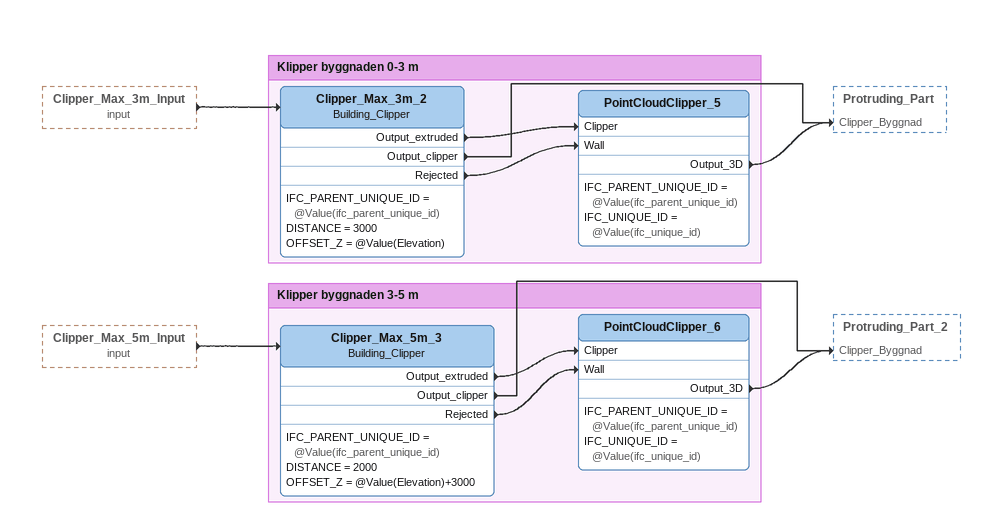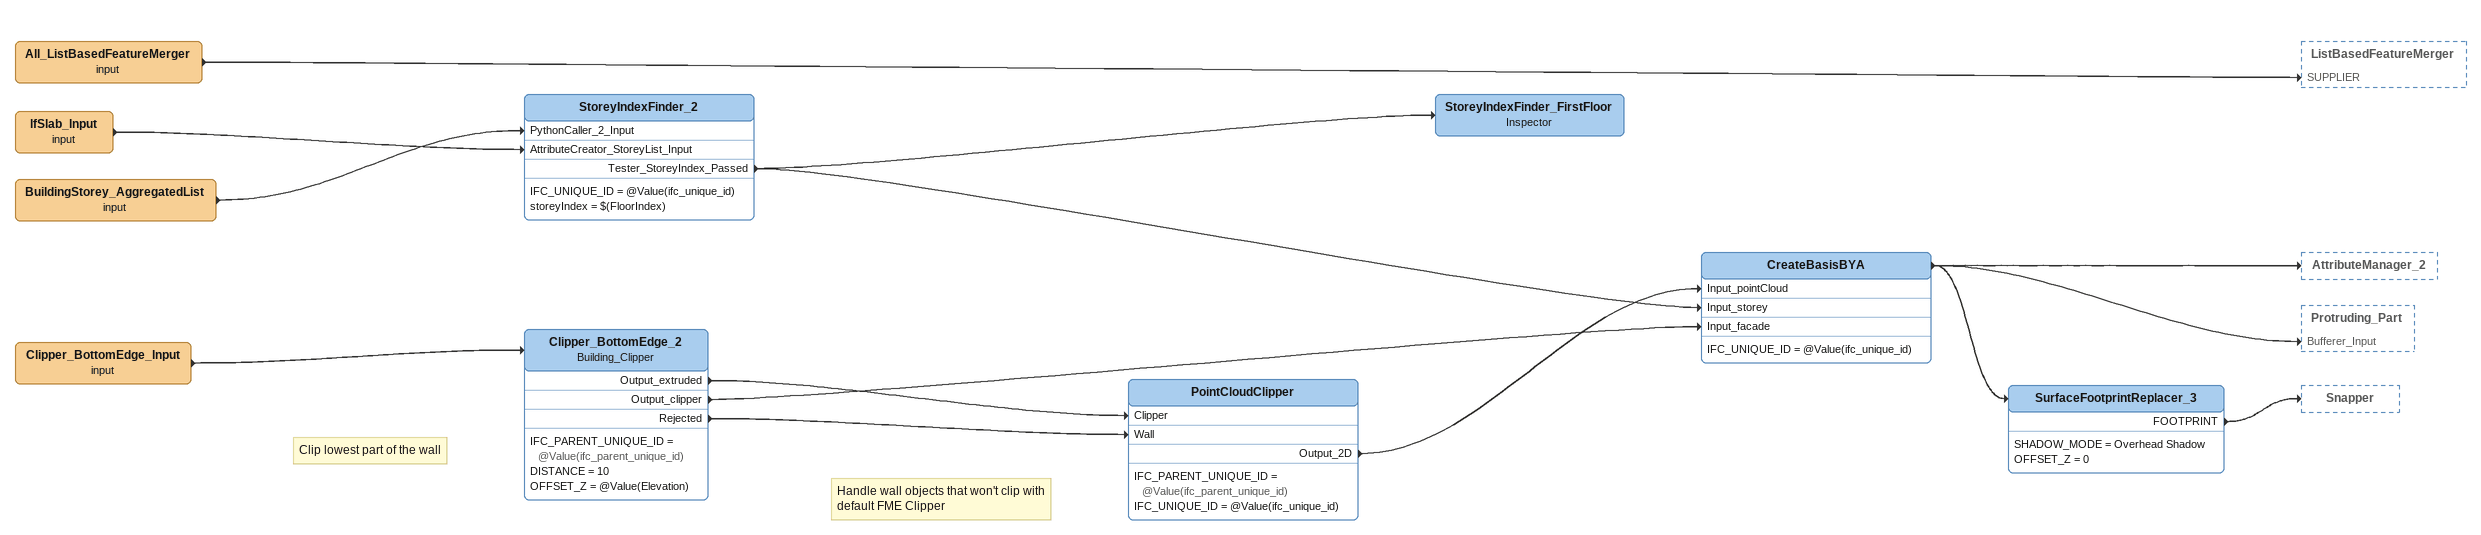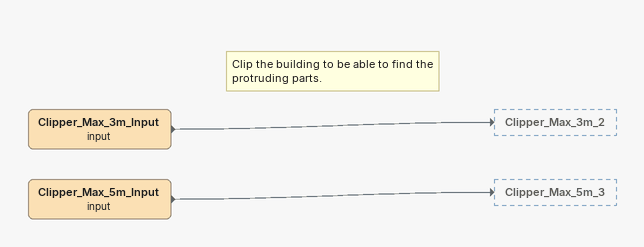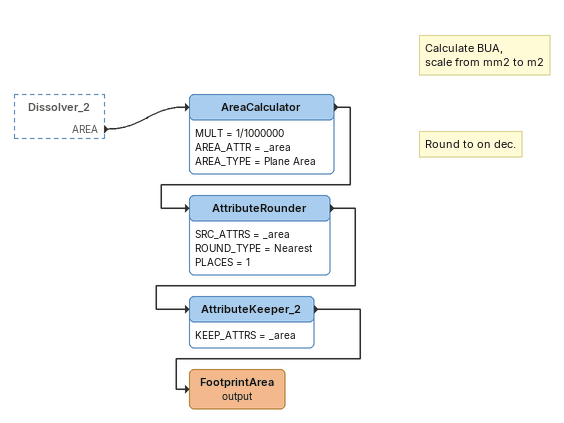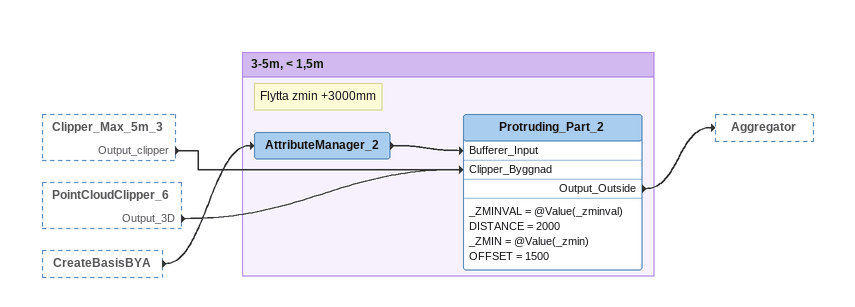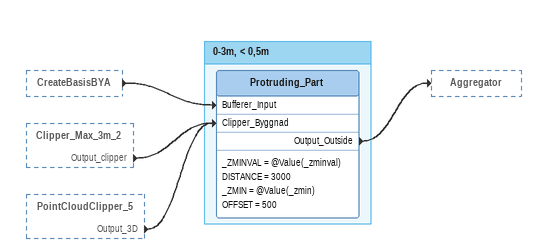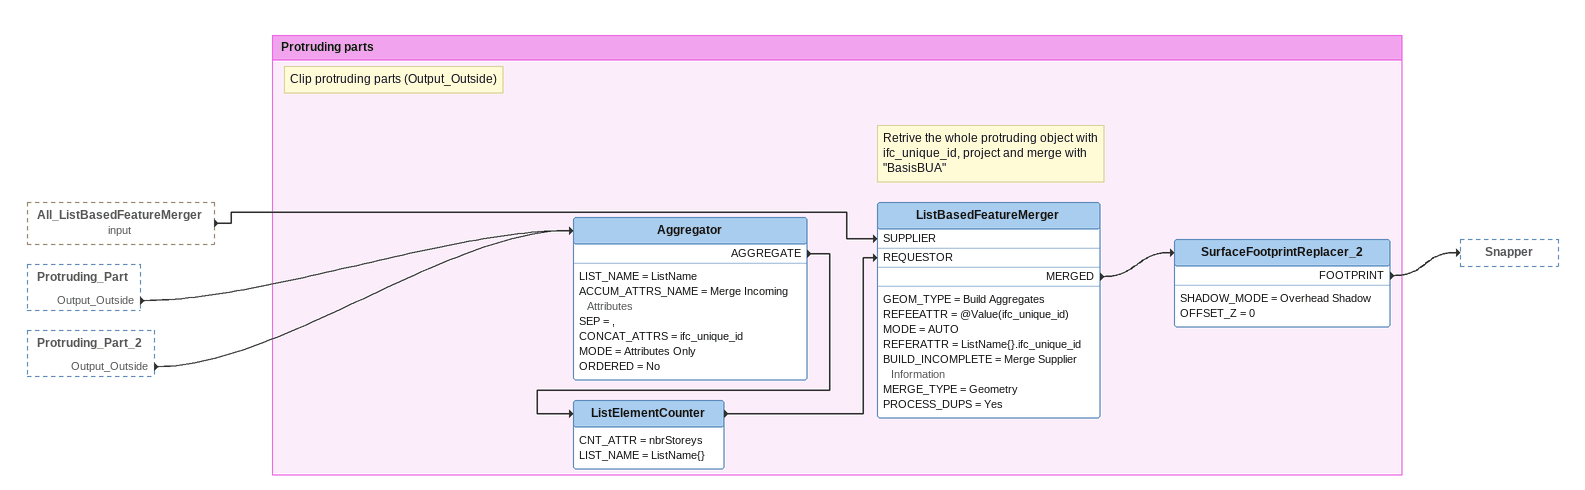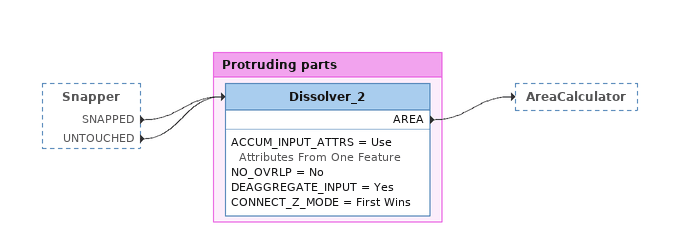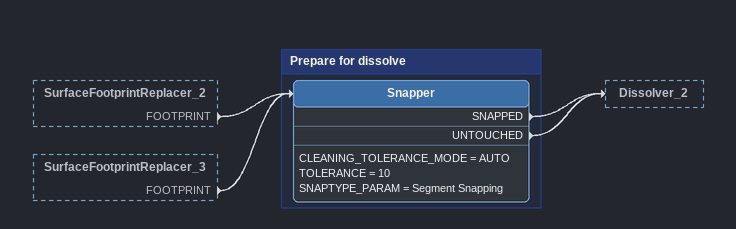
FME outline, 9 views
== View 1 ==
Clipper_Max_3m_Input (input) [outside]
    -> Clipper_Max_3m_2
Clipper_Max_5m_Input (input) [outside]
    -> Clipper_Max_5m_3

Bookmark: Klipper byggnaden 0-3 m
Clipper_Max_3m_2: Building_Clipper
    IFC_PARENT_UNIQUE_ID = @Value(ifc_parent_unique_id)
    DISTANCE = 3000
    OFFSET_Z = @Value(Elevation)
    Output_extruded -> PointCloudClipper_5 [Clipper]
    Output_clipper -> Protruding_Part [Clipper_Byggnad]
    Rejected -> PointCloudClipper_5 [Wall]
PointCloudClipper_5
    IFC_PARENT_UNIQUE_ID = @Value(ifc_parent_unique_id)
    IFC_UNIQUE_ID = @Value(ifc_unique_id)
    Output_3D -> Protruding_Part [Clipper_Byggnad]

Bookmark: Klipper byggnaden 3-5 m
Clipper_Max_5m_3: Building_Clipper
    IFC_PARENT_UNIQUE_ID = @Value(ifc_parent_unique_id)
    DISTANCE = 2000
    OFFSET_Z = @Value(Elevation)+3000
    Output_extruded -> PointCloudClipper_6 [Clipper]
    Output_clipper -> Protruding_Part_2 [Clipper_Byggnad]
    Rejected -> PointCloudClipper_6 [Wall]
PointCloudClipper_6
    IFC_PARENT_UNIQUE_ID = @Value(ifc_parent_unique_id)
    IFC_UNIQUE_ID = @Value(ifc_unique_id)
    Output_3D -> Protruding_Part_2 [Clipper_Byggnad]

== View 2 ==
All_ListBasedFeatureMerger (input)
    -> ListBasedFeatureMerger [SUPPLIER]
IfSlab_Input (input)
    -> StoreyIndexFinder_2 [AttributeCreator_StoreyList_Input]
BuildingStorey_AggregatedList (input)
    -> StoreyIndexFinder_2 [PythonCaller_2_Input]
StoreyIndexFinder_2
    IFC_UNIQUE_ID = @Value(ifc_unique_id)
    storeyIndex = $(FloorIndex)
    Tester_StoreyIndex_Passed -> CreateBasisBYA [Input_storey]
    Tester_StoreyIndex_Passed -> StoreyIndexFinder_FirstFloor
StoreyIndexFinder_FirstFloor: Inspector
Clipper_BottomEdge_Input (input)
    -> Clipper_BottomEdge_2
Note: Clip lowest part of the wall
Clipper_BottomEdge_2: Building_Clipper
    IFC_PARENT_UNIQUE_ID = @Value(ifc_parent_unique_id)
    DISTANCE = 10
    OFFSET_Z = @Value(Elevation)
    Output_extruded -> PointCloudClipper [Clipper]
    Output_clipper -> CreateBasisBYA [Input_facade]
    Rejected -> PointCloudClipper [Wall]
Note: Handle wall objects that won't clip with default FME Clipper
PointCloudClipper
    IFC_PARENT_UNIQUE_ID = @Value(ifc_parent_unique_id)
    IFC_UNIQUE_ID = @Value(ifc_unique_id)
    Output_2D -> CreateBasisBYA [Input_pointCloud]
CreateBasisBYA
    IFC_UNIQUE_ID = @Value(ifc_unique_id)
    -> AttributeManager_2
    -> Protruding_Part [Bufferer_Input]
    -> SurfaceFootprintReplacer_3
SurfaceFootprintReplacer_3
    SHADOW_MODE = Overhead Shadow
    OFFSET_Z = 0
    FOOTPRINT -> Snapper

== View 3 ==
Note: Clip the building to be able to find the protruding parts.
Clipper_Max_3m_Input (input)
    -> Clipper_Max_3m_2
Clipper_Max_5m_Input (input)
    -> Clipper_Max_5m_3

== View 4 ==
Dissolver_2 [outside]
    AREA -> AreaCalculator
Note: Calculate BUA, / scale from mm2 to m2
AreaCalculator
    MULT = 1/1000000
    AREA_ATTR = _area
    AREA_TYPE = Plane Area
    -> AttributeRounder
Note: Round to on dec.
AttributeRounder
    SRC_ATTRS = _area
    ROUND_TYPE = Nearest
    PLACES = 1
    -> AttributeKeeper_2
AttributeKeeper_2
    KEEP_ATTRS = _area
    -> FootprintArea (output)
FootprintArea (output)

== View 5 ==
Clipper_Max_5m_3 [outside]
    Output_clipper -> Protruding_Part_2 [Clipper_Byggnad]
PointCloudClipper_6 [outside]
    Output_3D -> Protruding_Part_2 [Clipper_Byggnad]
CreateBasisBYA [outside]
    -> AttributeManager_2

Bookmark: 3-5m, < 1,5m
Note: Flytta zmin +3000mm
AttributeManager_2
    -> Protruding_Part_2 [Bufferer_Input]
Protruding_Part_2
    _ZMINVAL = @Value(_zminval)
    DISTANCE = 2000
    _ZMIN = @Value(_zmin)
    OFFSET = 1500
    Output_Outside -> Aggregator

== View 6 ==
CreateBasisBYA [outside]
    -> Protruding_Part [Bufferer_Input]
Clipper_Max_3m_2 [outside]
    Output_clipper -> Protruding_Part [Clipper_Byggnad]
PointCloudClipper_5 [outside]
    Output_3D -> Protruding_Part [Clipper_Byggnad]

Bookmark: 0-3m, < 0,5m
Protruding_Part
    _ZMINVAL = @Value(_zminval)
    DISTANCE = 3000
    _ZMIN = @Value(_zmin)
    OFFSET = 500
    Output_Outside -> Aggregator

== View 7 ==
All_ListBasedFeatureMerger (input) [outside]
    -> ListBasedFeatureMerger [SUPPLIER]
Protruding_Part [outside]
    Output_Outside -> Aggregator
Protruding_Part_2 [outside]
    Output_Outside -> Aggregator

Bookmark: Protruding parts
Note: Clip protruding parts (Output_Outside)
Aggregator
    LIST_NAME = ListName
    ACCUM_ATTRS_NAME = Merge Incoming Attributes
    SEP = ,
    CONCAT_ATTRS = ifc_unique_id
    MODE = Attributes Only
    ORDERED = No
    AGGREGATE -> ListElementCounter
ListElementCounter
    CNT_ATTR = nbrStoreys
    LIST_NAME = ListName{}
    -> ListBasedFeatureMerger [REQUESTOR]
Note: Retrive the whole protruding object with ifc_unique_id, project and merge with "BasisBUA"
ListBasedFeatureMerger
    GEOM_TYPE = Build Aggregates
    REFEEATTR = @Value(ifc_unique_id)
    MODE = AUTO
    REFERATTR = ListName{}.ifc_unique_id
    BUILD_INCOMPLETE = Merge Supplier Information
    MERGE_TYPE = Geometry
    PROCESS_DUPS = Yes
    MERGED -> SurfaceFootprintReplacer_2
SurfaceFootprintReplacer_2
    SHADOW_MODE = Overhead Shadow
    OFFSET_Z = 0
    FOOTPRINT -> Snapper

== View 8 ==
Snapper [outside]
    SNAPPED -> Dissolver_2
    UNTOUCHED -> Dissolver_2

Bookmark: Protruding parts
Dissolver_2
    ACCUM_INPUT_ATTRS = Use Attributes From One Feature
    NO_OVRLP = No
    DEAGGREGATE_INPUT = Yes
    CONNECT_Z_MODE = First Wins
    AREA -> AreaCalculator

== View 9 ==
SurfaceFootprintReplacer_2 [outside]
    FOOTPRINT -> Snapper
SurfaceFootprintReplacer_3 [outside]
    FOOTPRINT -> Snapper

Bookmark: Prepare for dissolve
Snapper
    CLEANING_TOLERANCE_MODE = AUTO
    TOLERANCE = 10
    SNAPTYPE_PARAM = Segment Snapping
    SNAPPED -> Dissolver_2
    UNTOUCHED -> Dissolver_2
